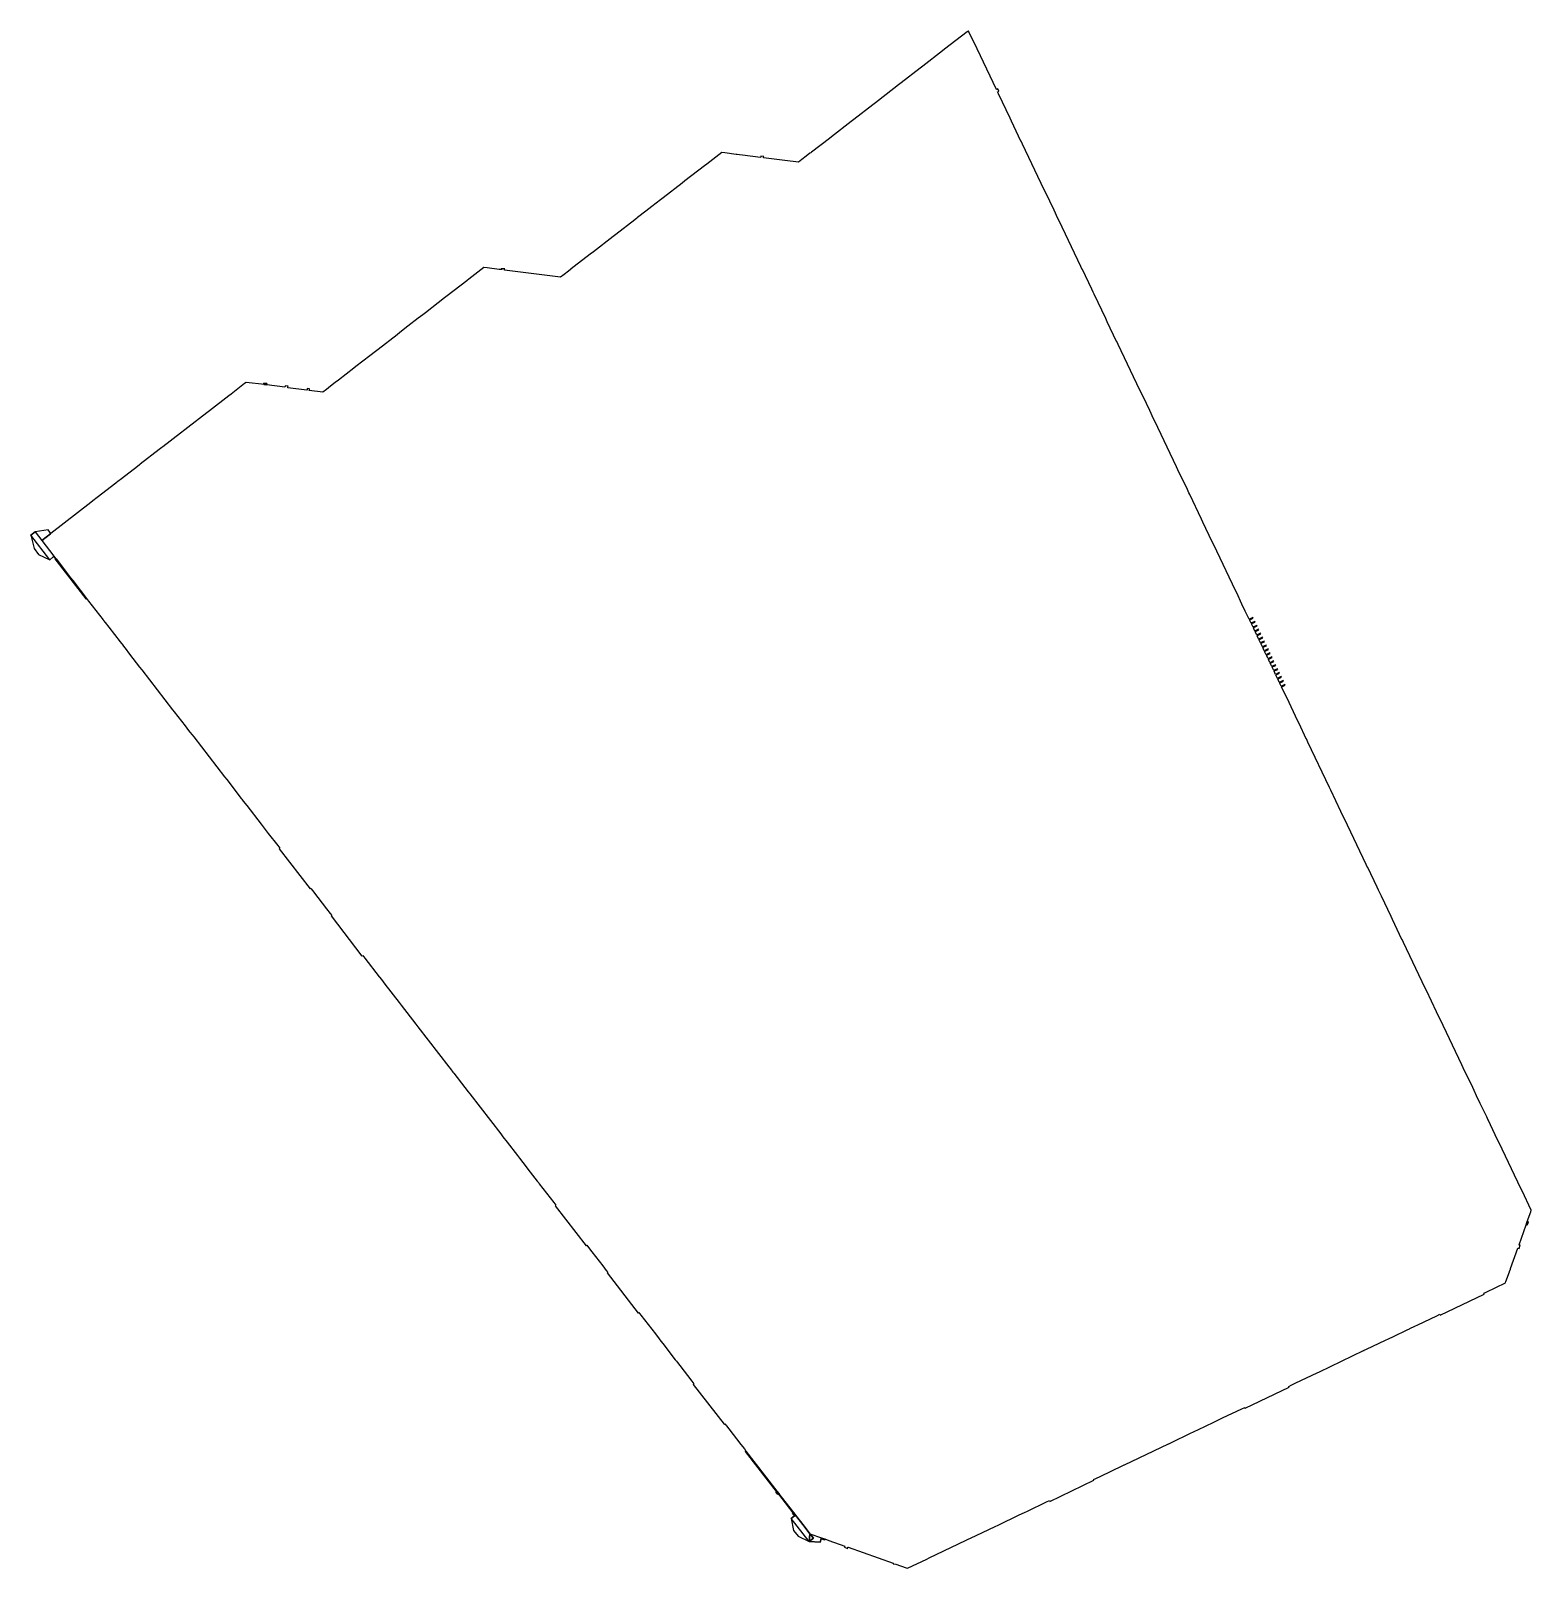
# Model space of a CAD drawing. Header units: metres. Extents: x 155.4 to 196.6, y 13.2 to 55.5.
import ezdxf

# ---------------------------------------------------------------- set-up
doc = ezdxf.new("R2010")
doc.units = ezdxf.units.M
doc.layers.add('OUTER', color=7, linetype='Continuous', lineweight=25)

msp = doc.modelspace()

# ---------------------------------------------------------------- linework, layer by layer
at = {"layer": 'OUTER', "color": 7, "lineweight": 25}
msp.add_lwpolyline([(176.328, 14.77), (176.344, 14.782), (176.328, 14.77), (176.317, 14.761), (176.374, 14.687), (176.401, 14.708), (176.635, 14.405), (176.794, 14.2), (176.89, 14.076), (176.772, 13.984), (176.794, 14.2), (177.115, 14.086), (177.172, 14.066), (177.202, 14.055), (177.316, 14.015), (177.754, 13.86), (177.753, 13.857), (177.747, 13.842), (177.741, 13.825), (177.829, 13.793), (177.835, 13.811), (177.841, 13.826), (177.842, 13.829), (179.08, 13.391), (179.081, 13.37), (179.156, 13.364), (179.439, 13.264), (179.48, 13.25), (180.011, 13.503), (180.074, 13.533), (181.283, 14.11), (181.303, 14.119), (181.365, 14.148), (181.888, 14.398), (181.97, 14.437), (182.547, 14.713), (182.692, 14.782), (182.773, 14.82), (183.296, 15.07), (183.376, 15.109), (183.383, 15.096), (183.385, 15.092), (183.388, 15.087), (184.597, 15.666), (184.595, 15.669), (184.592, 15.675), (184.586, 15.687), (184.65, 15.717), (184.784, 15.781), (185.372, 16.061), (185.409, 16.079), (185.428, 16.089), (185.435, 16.092), (186.645, 16.669), (186.651, 16.672), (186.727, 16.707), (187.25, 16.957), (187.331, 16.996), (187.643, 17.145), (187.909, 17.272), (188.053, 17.341), (188.134, 17.379), (188.658, 17.628), (188.739, 17.669), (188.742, 17.662), (188.745, 17.655), (188.747, 17.65), (188.749, 17.646), (189.958, 18.224), (189.956, 18.228), (189.954, 18.233), (189.948, 18.246), (190.012, 18.275), (190.146, 18.34), (190.734, 18.62), (190.797, 18.65), (192.006, 19.228), (192.023, 19.236), (192.026, 19.237), (192.088, 19.266), (192.611, 19.516), (192.692, 19.555), (192.825, 19.618), (193.2, 19.797), (193.27, 19.831), (193.274, 19.833), (193.414, 19.899), (193.496, 19.938), (194.019, 20.187), (194.099, 20.226), (194.106, 20.213), (194.109, 20.209), (194.11, 20.207), (194.111, 20.204), (195.32, 20.783), (195.318, 20.786), (195.315, 20.792), (195.308, 20.804), (195.373, 20.834), (195.904, 21.088), (195.918, 21.129), (196.01, 21.389), (196.014, 21.4), (196.045, 21.466), (196.045, 21.488), (196.243, 22.047), (196.247, 22.046), (196.262, 22.04), (196.28, 22.034), (196.31, 22.122), (196.293, 22.128), (196.277, 22.134), (196.274, 22.135), (196.277, 22.134), (196.47, 22.687), (196.489, 22.68), (196.503, 22.675), (196.515, 22.709), (196.534, 22.763), (196.501, 22.774), (196.482, 22.721), (196.47, 22.687), (196.482, 22.721), (196.501, 22.774), (196.597, 23.045), (196.612, 23.087), (196.359, 23.617), (196.327, 23.683), (195.729, 24.937), (195.726, 24.936), (195.689, 25.021), (195.686, 25.02), (195.43, 25.564), (195.427, 25.563), (195.392, 25.65), (195.39, 25.648), (195.387, 25.647), (195.389, 25.648), (195.212, 26.02), (195.112, 26.23), (195.045, 26.37), (195.005, 26.454), (194.746, 26.997), (194.743, 26.996), (194.706, 27.081), (194.107, 28.336), (194.076, 28.401), (194.011, 28.536), (193.731, 29.123), (193.7, 29.189), (193.102, 30.442), (193.099, 30.441), (193.062, 30.526), (193.059, 30.525), (192.803, 31.069), (192.762, 31.154), (192.494, 31.716), (192.485, 31.735), (192.418, 31.875), (192.378, 31.959), (192.119, 32.502), (192.116, 32.501), (192.079, 32.586), (191.48, 33.841), (191.449, 33.906), (191.385, 34.041), (191.104, 34.628), (191.087, 34.663), (191.073, 34.694), (190.475, 35.947), (190.472, 35.946), (190.434, 36.032), (190.432, 36.031), (190.232, 36.455), (190.175, 36.575), (190.135, 36.659), (190.132, 36.657), (190.134, 36.658), (189.957, 37.031), (189.858, 37.24), (189.791, 37.38), (189.752, 37.461), (189.764, 37.467), (189.854, 37.51), (189.845, 37.529), (189.755, 37.485), (189.744, 37.479), (189.7, 37.57), (189.712, 37.576), (189.802, 37.619), (189.793, 37.637), (189.703, 37.594), (189.691, 37.588), (189.649, 37.679), (189.66, 37.684), (189.75, 37.727), (189.742, 37.745), (189.652, 37.702), (189.64, 37.696), (189.597, 37.787), (189.608, 37.792), (189.699, 37.835), (189.69, 37.853), (189.6, 37.81), (189.588, 37.804), (189.545, 37.895), (189.557, 37.901), (189.647, 37.944), (189.638, 37.962), (189.548, 37.919), (189.536, 37.913), (189.493, 38.003), (189.505, 38.009), (189.595, 38.052), (189.587, 38.07), (189.496, 38.027), (189.485, 38.022), (189.442, 38.112), (189.453, 38.117), (189.544, 38.16), (189.535, 38.178), (189.445, 38.135), (189.433, 38.129), (189.39, 38.219), (189.402, 38.225), (189.492, 38.269), (189.483, 38.287), (189.393, 38.244), (189.381, 38.238), (189.338, 38.328), (189.35, 38.334), (189.44, 38.377), (189.432, 38.395), (189.341, 38.352), (189.33, 38.347), (189.287, 38.437), (189.298, 38.442), (189.389, 38.485), (189.38, 38.503), (189.29, 38.46), (189.278, 38.454), (189.235, 38.544), (189.247, 38.55), (189.337, 38.593), (189.328, 38.612), (189.238, 38.568), (189.227, 38.562), (189.183, 38.653), (189.195, 38.659), (189.285, 38.702), (189.277, 38.72), (189.186, 38.677), (189.175, 38.672), (189.132, 38.762), (189.143, 38.767), (189.234, 38.81), (189.225, 38.828), (189.135, 38.785), (189.123, 38.779), (189.08, 38.869), (189.092, 38.875), (189.182, 38.918), (189.173, 38.936), (189.083, 38.893), (189.072, 38.888), (189.028, 38.978), (189.04, 38.984), (189.13, 39.027), (189.122, 39.045), (189.031, 39.002), (189.02, 38.997), (188.977, 39.087), (188.988, 39.092), (189.078, 39.135), (189.07, 39.153), (188.98, 39.11), (188.968, 39.104), (188.925, 39.194), (188.937, 39.2), (189.027, 39.243), (189.018, 39.261), (188.928, 39.218), (188.916, 39.212), (188.874, 39.302), (188.885, 39.308), (188.975, 39.352), (188.967, 39.37), (188.876, 39.327), (188.864, 39.322), (188.757, 39.546), (188.665, 39.738), (188.52, 40.043), (188.489, 40.108), (187.891, 41.362), (187.888, 41.361), (187.85, 41.447), (187.847, 41.446), (187.591, 41.989), (187.551, 42.074), (187.231, 42.745), (187.206, 42.796), (187.203, 42.794), (187.166, 42.88), (186.907, 43.422), (186.905, 43.421), (186.867, 43.507), (186.269, 44.76), (186.237, 44.826), (186.13, 45.051), (186.038, 45.244), (185.893, 45.548), (185.862, 45.613), (185.263, 46.868), (185.26, 46.867), (185.223, 46.952), (185.22, 46.951), (184.964, 47.494), (184.924, 47.578), (184.603, 48.251), (184.579, 48.301), (184.539, 48.385), (184.28, 48.927), (184.277, 48.926), (184.24, 49.012), (183.642, 50.266), (183.61, 50.332), (183.502, 50.557), (183.266, 51.053), (183.234, 51.12), (182.636, 52.373), (182.633, 52.372), (182.596, 52.457), (182.593, 52.456), (182.337, 53), (182.334, 52.999), (182.297, 53.084), (181.976, 53.755), (181.952, 53.806), (181.957, 53.809), (181.988, 53.824), (181.958, 53.887), (181.939, 53.878), (181.927, 53.872), (181.922, 53.869), (181.387, 54.989), (181.349, 55.07), (181.282, 55.21), (181.164, 55.456), (181.149, 55.487), (181.14, 55.48), (181.125, 55.468), (181.112, 55.458), (180.492, 54.979), (180.435, 54.935), (179.896, 54.518), (179.822, 54.461), (179.3, 54.057), (179.227, 54), (179.103, 53.904), (178.594, 53.51), (178.52, 53.453), (177.999, 53.05), (177.924, 52.992), (177.386, 52.575), (177.329, 52.531), (176.834, 52.149), (176.819, 52.137), (176.796, 52.12), (176.696, 52.042), (176.577, 51.95), (176.479, 51.874), (176.108, 51.922), (175.519, 51.997), (175.52, 52.001), (175.522, 52.016), (175.525, 52.036), (175.445, 52.046), (175.442, 52.026), (175.44, 52.011), (175.439, 52.007), (174.939, 52.073), (174.859, 52.081), (174.795, 52.089), (174.769, 52.092), (174.462, 52.132), (174.374, 52.143), (173.959, 51.822), (173.901, 51.777), (173.363, 51.36), (173.289, 51.304), (172.767, 50.899), (172.693, 50.842), (172.57, 50.747), (172.451, 50.655), (172.287, 50.528), (172.06, 50.353), (172.042, 50.339), (172.036, 50.334), (171.986, 50.296), (171.464, 49.892), (171.391, 49.835), (170.852, 49.418), (170.811, 49.386), (170.795, 49.374), (170.285, 48.98), (170.162, 48.884), (170.043, 48.792), (169.945, 48.716), (169.574, 48.764), (168.405, 48.913), (168.405, 48.916), (168.407, 48.933), (168.41, 48.951), (168.329, 48.951), (168.33, 48.961), (168.329, 48.951), (168.325, 48.926), (168.325, 48.923), (168.325, 48.926), (168.261, 48.931), (167.928, 48.974), (167.841, 48.985), (167.425, 48.664), (167.38, 48.629), (167.368, 48.619), (166.829, 48.203), (166.756, 48.146), (166.233, 47.742), (166.159, 47.685), (166.036, 47.589), (165.751, 47.368), (165.527, 47.195), (165.453, 47.138), (164.931, 46.734), (164.857, 46.677), (164.703, 46.558), (164.318, 46.26), (164.261, 46.216), (163.84, 45.89), (163.751, 45.822), (163.628, 45.727), (163.51, 45.636), (163.411, 45.559), (163.04, 45.606), (163.041, 45.613), (163.043, 45.629), (163.045, 45.648), (162.983, 45.656), (162.98, 45.634), (162.979, 45.621), (162.978, 45.614), (162.452, 45.681), (162.453, 45.686), (162.455, 45.701), (162.457, 45.721), (162.377, 45.731), (162.375, 45.711), (162.373, 45.696), (162.373, 45.692), (161.872, 45.756), (161.872, 45.759), (161.874, 45.775), (161.876, 45.793), (161.796, 45.803), (161.792, 45.769), (161.791, 45.766), (161.872, 45.759), (161.872, 45.756), (161.872, 45.759), (161.792, 45.766), (161.792, 45.769), (161.796, 45.803), (161.876, 45.793), (161.874, 45.775), (161.872, 45.759), (161.791, 45.766), (161.792, 45.769), (161.792, 45.766), (161.792, 45.769), (161.728, 45.774), (161.394, 45.817), (161.307, 45.828), (161.265, 45.796), (160.891, 45.506), (160.833, 45.462), (160.296, 45.046), (160.222, 44.988), (159.7, 44.585), (159.626, 44.527), (159.502, 44.432), (159.018, 44.058), (158.993, 44.038), (158.99, 44.036), (158.919, 43.98), (158.397, 43.577), (158.38, 43.564), (158.323, 43.519), (157.879, 43.177), (157.784, 43.103), (157.738, 43.067), (157.727, 43.059), (157.218, 42.665), (157.095, 42.57), (157.036, 42.526), (155.941, 41.677), (155.928, 41.667), (155.691, 41.484), (155.928, 41.667), (155.941, 41.677), (155.932, 41.688), (155.911, 41.715), (155.864, 41.776), (155.507, 41.721), (155.389, 41.629), (155.484, 41.261), (155.606, 41.103), (155.909, 40.957), (156, 41.028), (156.01, 41.035), (156.049, 41.021), (156.056, 40.979), (156.054, 40.978), (156.056, 40.979), (156.054, 40.978), (156.056, 40.979), (156.054, 40.978), (156.056, 40.979), (156.054, 40.978), (156.903, 39.878), (156.906, 39.88), (156.91, 39.884), (156.062, 40.984), (156.062, 40.984), (156.072, 40.992), (156.049, 41.021), (156.027, 41.049), (156.029, 41.05), (156.027, 41.049), (156.029, 41.05), (156.027, 41.049), (156.01, 41.035), (156, 41.028), (155.909, 40.957), (155.389, 41.629), (155.507, 41.721), (155.691, 41.484), (156.027, 41.049), (156.049, 41.021), (156.072, 40.992), (156.083, 40.977), (156.086, 40.976), (156.484, 40.461), (156.541, 40.385), (156.922, 39.893), (156.979, 39.819), (157.378, 39.303), (157.391, 39.286), (157.4, 39.275), (157.428, 39.239), (157.435, 39.229), (157.53, 39.106), (157.841, 38.704), (157.924, 38.597), (157.931, 38.588), (157.981, 38.523), (158.104, 38.365), (158.38, 38.008), (158.437, 37.934), (159.287, 36.835), (159.331, 36.777), (159.631, 36.391), (159.725, 36.268), (159.764, 36.218), (159.821, 36.145), (159.865, 36.088), (160.715, 34.989), (160.772, 34.915), (161.171, 34.399), (161.185, 34.381), (161.228, 34.325), (161.323, 34.202), (161.717, 33.693), (161.774, 33.619), (161.916, 33.435), (162.173, 33.104), (162.23, 33.029), (162.219, 33.021), (162.214, 33.017), (162.211, 33.015), (163.062, 31.917), (163.064, 31.918), (163.062, 31.917), (163.064, 31.918), (163.062, 31.917), (163.07, 31.923), (163.08, 31.931), (163.09, 31.917), (163.125, 31.873), (163.277, 31.676), (163.518, 31.364), (163.614, 31.241), (163.658, 31.183), (163.648, 31.175), (163.642, 31.171), (163.64, 31.169), (164.489, 30.069), (164.493, 30.072), (164.497, 30.075), (164.509, 30.084), (164.566, 30.01), (164.964, 29.495), (164.97, 29.487), (165.021, 29.421), (165.116, 29.298), (165.51, 28.789), (165.567, 28.715), (165.966, 28.199), (166.023, 28.125), (166.873, 27.026), (166.918, 26.969), (166.987, 26.88), (167.009, 26.851), (167.311, 26.46), (167.407, 26.337), (167.452, 26.279), (168.302, 25.18), (168.359, 25.106), (168.475, 24.956), (168.757, 24.59), (168.814, 24.517), (168.91, 24.393), (169.112, 24.132), (169.304, 23.884), (169.343, 23.834), (169.361, 23.811), (169.76, 23.295), (169.817, 23.221), (169.805, 23.212), (169.801, 23.209), (169.797, 23.206), (170.649, 22.108), (170.651, 22.11), (170.649, 22.108), (170.651, 22.11), (170.649, 22.108), (170.657, 22.114), (170.667, 22.122), (170.711, 22.065), (170.803, 21.946), (171.105, 21.556), (171.201, 21.432), (171.245, 21.374), (171.235, 21.367), (171.229, 21.362), (171.227, 21.361), (171.229, 21.362), (171.227, 21.361), (171.229, 21.362), (171.227, 21.361), (171.229, 21.362), (171.227, 21.361), (172.076, 20.261), (172.079, 20.263), (172.084, 20.267), (172.095, 20.275), (172.152, 20.201), (172.551, 19.686), (172.596, 19.628), (172.608, 19.612), (172.703, 19.489), (172.75, 19.428), (173.097, 18.98), (173.127, 18.941), (173.154, 18.906), (173.22, 18.82), (173.553, 18.391), (173.61, 18.316), (173.599, 18.308), (173.594, 18.305), (173.591, 18.302), (174.442, 17.204), (174.444, 17.206), (174.442, 17.204), (174.444, 17.206), (174.442, 17.204), (174.45, 17.21), (174.46, 17.218), (174.504, 17.16), (174.565, 17.082), (174.898, 16.652), (174.994, 16.528), (175.038, 16.47), (175.888, 15.371), (175.945, 15.297), (176.344, 14.782), (176.381, 14.734), (176.401, 14.708), (176.635, 14.405), (176.794, 14.2), (176.772, 13.984), (176.282, 14.617), (176.374, 14.687), (176.401, 14.708), (176.374, 14.687), (176.317, 14.761), (176.328, 14.77), (176.344, 14.782), (176.381, 14.734), (176.401, 14.708), (176.374, 14.687), (176.282, 14.617), (176.347, 14.288), (176.47, 14.129), (176.772, 13.984), (177.072, 13.966), (177.103, 14.054), (177.115, 14.087), (177.172, 14.066), (177.202, 14.055), (177.196, 14.037), (177.191, 14.022), (177.103, 14.054), (177.115, 14.087), (177.103, 14.054), (177.072, 13.966), (176.772, 13.984), (176.89, 14.076), (176.794, 14.2), (176.635, 14.405), (176.401, 14.708), (176.381, 14.734), (176.344, 14.782), (175.946, 15.298), (175.889, 15.372), (175.877, 15.363), (175.877, 15.363), (175.028, 16.463), (175.022, 16.458), (175.02, 16.457), (175.022, 16.458), (175.02, 16.457), (175.022, 16.458), (175.02, 16.457), (175.869, 15.356), (175.926, 15.282), (175.918, 15.276), (175.861, 15.35), (175.869, 15.356), (175.872, 15.359), (175.877, 15.363), (175.889, 15.372), (175.946, 15.298), (175.93, 15.285)], close=True, dxfattribs=at)

doc.saveas('drawing.dxf')
